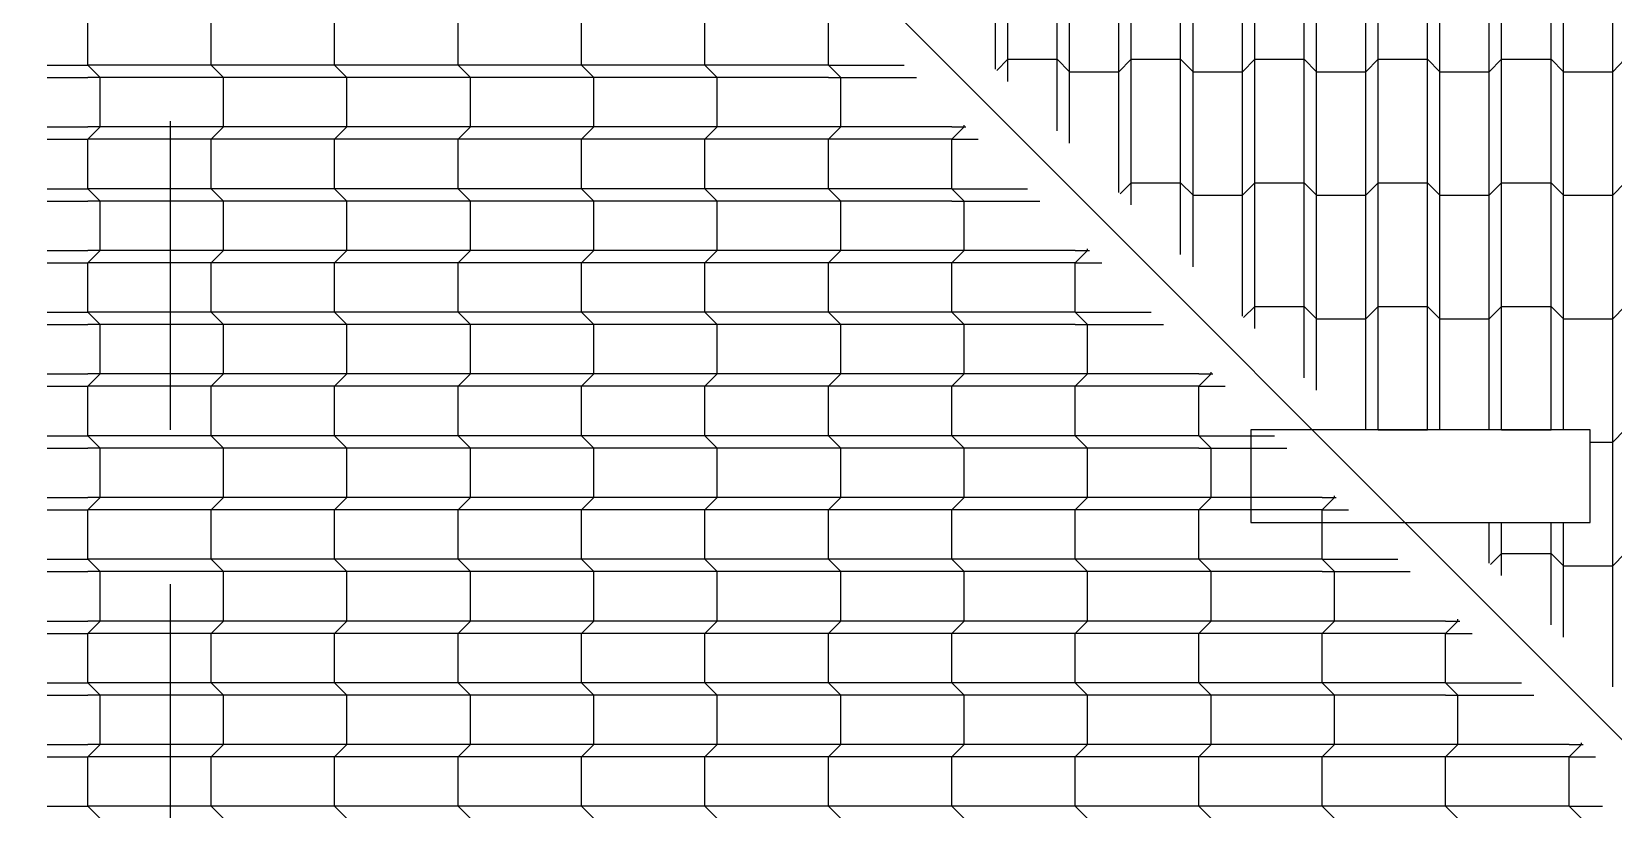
# Model space of a CAD drawing. Header units: metres. Extents: x -220 to 294, y -29 to 18.
# Drawn here: x -183.994 to -182.712, y 8.442 to 9.071 of the extents above; entities that cross this region are included whole.
import ezdxf

# ---------------------------------------------------------------- set-up
doc = ezdxf.new("R2010")
doc.units = ezdxf.units.M
doc.header["$MEASUREMENT"] = 0
doc.linetypes.add('DASHED2', pattern=[0.375, 0.25, -0.125])
for name, color, linetype in [('Rota', 7, 'Continuous'), ('Tarama', 7, 'Continuous'), ('Tarama_Boslugu', 7, 'Continuous')]:
    doc.layers.add(name, color=color, linetype=linetype)

msp = doc.modelspace()

# ---------------------------------------------------------------- linework, layer by layer
at = {"layer": 'Rota', "color": 166, "linetype": 'Continuous', "lineweight": -3}
for points in [[(-184.0061, 9.7987), (-182.6686, 8.4612)], [(-183.0061, 8.7487), (-183.0061, 8.6737)], [(-182.7311, 8.7487), (-183.0061, 8.7487)], [(-182.7311, 8.6737), (-182.7311, 8.7487)], [(-183.0061, 8.6737), (-182.7311, 8.6737)]]:
    msp.add_lwpolyline(points, dxfattribs=at)
at = {"layer": 'Rota', "color": 198, "linetype": 'DASHED2', "lineweight": -3}
msp.add_lwpolyline([(-183.8811, 7.2487), (-183.8811, 9.6737)], dxfattribs=at)
at = {"layer": 'Tarama', "color": 13, "linetype": 'Continuous', "lineweight": -3}
for points in [[(-183.2128, 9.0487), (-183.2128, 9.1487)], [(-183.2029, 9.0487), (-183.2029, 9.1487)], [(-183.1628, 9.0487), (-183.1628, 9.1487)], [(-183.1528, 9.0487), (-183.1528, 9.1487)], [(-183.1128, 9.0487), (-183.1128, 9.1487)], [(-183.1028, 9.0487), (-183.1028, 9.1487)], [(-183.0629, 9.0487), (-183.0629, 9.1487)], [(-183.0528, 9.0487), (-183.0528, 9.1487)], [(-183.0128, 9.0487), (-183.0128, 9.1487)], [(-183.0028, 9.0487), (-183.0028, 9.1487)], [(-182.9628, 9.0487), (-182.9628, 9.1487)], [(-182.9529, 9.0487), (-182.9529, 9.1487)], [(-182.9128, 9.0487), (-182.9128, 9.1487)], [(-182.9028, 9.0487), (-182.9028, 9.1487)], [(-182.8628, 9.0487), (-182.8628, 9.1487)], [(-182.8528, 9.0487), (-182.8528, 9.1487)], [(-182.8129, 9.0487), (-182.8129, 9.1487)], [(-182.8028, 9.0487), (-182.8028, 9.1487)], [(-182.7628, 9.0487), (-182.7628, 9.1487)], [(-182.7528, 9.0487), (-182.7528, 9.1487)], [(-182.7128, 9.0487), (-182.7128, 9.1487)], [(-183.9482, 9.044), (-183.9482, 9.084)], [(-183.8482, 9.044), (-183.8482, 9.084)], [(-183.7482, 9.044), (-183.7482, 9.084)], [(-183.6482, 9.044), (-183.6482, 9.084)], [(-183.5482, 9.044), (-183.5482, 9.084)], [(-183.4482, 9.044), (-183.4482, 9.084)], [(-183.3482, 9.044), (-183.3482, 9.084)], [(-183.2128, 9.0408), (-183.2128, 9.0487)], [(-183.2118, 9.0397), (-183.2029, 9.0487)], [(-183.2029, 9.0308), (-183.2029, 9.0487)], [(-183.2029, 9.0487), (-183.1628, 9.0487)], [(-183.1628, 8.9908), (-183.1628, 9.0487)], [(-183.1628, 9.0487), (-183.1528, 9.0387)], [(-183.1528, 8.9808), (-183.1528, 9.0487)], [(-183.1128, 8.9487), (-183.1128, 9.0487)], [(-183.1128, 9.0387), (-183.1028, 9.0487)], [(-183.1028, 8.9487), (-183.1028, 9.0487)], [(-183.1028, 9.0487), (-183.0629, 9.0487)], [(-183.0629, 8.9487), (-183.0629, 9.0487)], [(-183.0629, 9.0487), (-183.0528, 9.0387)], [(-183.0528, 8.9487), (-183.0528, 9.0487)], [(-183.0128, 8.9487), (-183.0128, 9.0487)], [(-183.0128, 9.0387), (-183.0028, 9.0487)], [(-183.0028, 8.9487), (-183.0028, 9.0487)], [(-183.0028, 9.0487), (-182.9628, 9.0487)], [(-182.9628, 8.9487), (-182.9628, 9.0487)], [(-182.9628, 9.0487), (-182.9529, 9.0387)], [(-182.9529, 8.9487), (-182.9529, 9.0487)], [(-182.9128, 8.9487), (-182.9128, 9.0487)], [(-182.9128, 9.0387), (-182.9028, 9.0487)], [(-182.9028, 8.9487), (-182.9028, 9.0487)], [(-182.9028, 9.0487), (-182.8628, 9.0487)], [(-182.8628, 8.9487), (-182.8628, 9.0487)], [(-182.8628, 9.0487), (-182.8528, 9.0387)], [(-182.8528, 8.9487), (-182.8528, 9.0487)], [(-182.8129, 8.9487), (-182.8129, 9.0487)], [(-182.8129, 9.0387), (-182.8028, 9.0487)], [(-182.8028, 8.9487), (-182.8028, 9.0487)], [(-182.8028, 9.0487), (-182.7628, 9.0487)], [(-182.7628, 8.9487), (-182.7628, 9.0487)], [(-182.7628, 9.0487), (-182.7528, 9.0387)], [(-182.7528, 8.9487), (-182.7528, 9.0487)], [(-182.7128, 8.9487), (-182.7128, 9.0487)], [(-182.7128, 9.0387), (-182.7029, 9.0487)], [(-183.9811, 9.044), (-183.9482, 9.044)], [(-183.9811, 9.034), (-183.9482, 9.034)], [(-183.8482, 9.044), (-183.9482, 9.044)], [(-183.9382, 9.034), (-183.9482, 9.044)], [(-183.8482, 9.034), (-183.9482, 9.034)], [(-183.9382, 8.994), (-183.9382, 9.034)], [(-183.7482, 9.044), (-183.8482, 9.044)], [(-183.8382, 9.034), (-183.8482, 9.044)], [(-183.7482, 9.034), (-183.8482, 9.034)], [(-183.8382, 8.994), (-183.8382, 9.034)], [(-183.6482, 9.044), (-183.7482, 9.044)], [(-183.7382, 9.034), (-183.7482, 9.044)], [(-183.6482, 9.034), (-183.7482, 9.034)], [(-183.7382, 8.994), (-183.7382, 9.034)], [(-183.5482, 9.044), (-183.6482, 9.044)], [(-183.6382, 9.034), (-183.6482, 9.044)], [(-183.5482, 9.034), (-183.6482, 9.034)], [(-183.6382, 8.994), (-183.6382, 9.034)], [(-183.4482, 9.044), (-183.5482, 9.044)], [(-183.5382, 9.034), (-183.5482, 9.044)], [(-183.4482, 9.034), (-183.5482, 9.034)], [(-183.5382, 8.994), (-183.5382, 9.034)], [(-183.3482, 9.044), (-183.4482, 9.044)], [(-183.4382, 9.034), (-183.4482, 9.044)], [(-183.3482, 9.034), (-183.4482, 9.034)], [(-183.4382, 8.994), (-183.4382, 9.034)], [(-183.3482, 9.044), (-183.2868, 9.044)], [(-183.3382, 9.034), (-183.3482, 9.044)], [(-183.3482, 9.034), (-183.2768, 9.034)], [(-183.3382, 8.994), (-183.3382, 9.034)], [(-183.1528, 9.0387), (-183.1128, 9.0387)], [(-183.0528, 9.0387), (-183.0128, 9.0387)], [(-182.9529, 9.0387), (-182.9128, 9.0387)], [(-182.8528, 9.0387), (-182.8129, 9.0387)], [(-182.7528, 9.0387), (-182.7128, 9.0387)], [(-183.2382, 8.994), (-183.2382, 8.9954)], [(-183.9811, 8.994), (-183.9482, 8.994)], [(-183.9811, 8.984), (-183.9482, 8.984)], [(-183.8482, 8.994), (-183.9482, 8.994)], [(-183.9482, 8.984), (-183.9382, 8.994)], [(-183.8482, 8.984), (-183.9482, 8.984)], [(-183.9482, 8.944), (-183.9482, 8.984)], [(-183.7482, 8.994), (-183.8482, 8.994)], [(-183.8482, 8.984), (-183.8382, 8.994)], [(-183.7482, 8.984), (-183.8482, 8.984)], [(-183.8482, 8.944), (-183.8482, 8.984)], [(-183.6482, 8.994), (-183.7482, 8.994)], [(-183.7482, 8.984), (-183.7382, 8.994)], [(-183.6482, 8.984), (-183.7482, 8.984)], [(-183.7482, 8.944), (-183.7482, 8.984)], [(-183.5482, 8.994), (-183.6482, 8.994)], [(-183.6482, 8.984), (-183.6382, 8.994)], [(-183.5482, 8.984), (-183.6482, 8.984)], [(-183.6482, 8.944), (-183.6482, 8.984)], [(-183.4482, 8.994), (-183.5482, 8.994)], [(-183.5482, 8.984), (-183.5382, 8.994)], [(-183.4482, 8.984), (-183.5482, 8.984)], [(-183.5482, 8.944), (-183.5482, 8.984)], [(-183.3482, 8.994), (-183.4482, 8.994)], [(-183.4482, 8.984), (-183.4382, 8.994)], [(-183.3482, 8.984), (-183.4482, 8.984)], [(-183.4482, 8.944), (-183.4482, 8.984)], [(-183.2482, 8.994), (-183.3482, 8.994)], [(-183.3482, 8.984), (-183.3382, 8.994)], [(-183.2482, 8.984), (-183.3482, 8.984)], [(-183.3482, 8.944), (-183.3482, 8.984)], [(-183.2482, 8.994), (-183.2368, 8.994)], [(-183.2482, 8.984), (-183.2382, 8.994)], [(-183.2482, 8.984), (-183.2268, 8.984)], [(-183.2482, 8.944), (-183.2482, 8.984)], [(-183.9811, 8.944), (-183.9482, 8.944)], [(-183.8482, 8.944), (-183.9482, 8.944)], [(-183.9382, 8.934), (-183.9482, 8.944)], [(-183.7482, 8.944), (-183.8482, 8.944)], [(-183.8382, 8.934), (-183.8482, 8.944)], [(-183.6482, 8.944), (-183.7482, 8.944)], [(-183.7382, 8.934), (-183.7482, 8.944)], [(-183.5482, 8.944), (-183.6482, 8.944)], [(-183.6382, 8.934), (-183.6482, 8.944)], [(-183.4482, 8.944), (-183.5482, 8.944)], [(-183.5382, 8.934), (-183.5482, 8.944)], [(-183.3482, 8.944), (-183.4482, 8.944)], [(-183.4382, 8.934), (-183.4482, 8.944)], [(-183.2482, 8.944), (-183.3482, 8.944)], [(-183.3382, 8.934), (-183.3482, 8.944)], [(-183.2482, 8.944), (-183.1868, 8.944)], [(-183.2382, 8.934), (-183.2482, 8.944)], [(-183.1128, 8.9408), (-183.1128, 8.9487)], [(-183.1118, 8.9397), (-183.1028, 8.9487)], [(-183.1028, 8.9308), (-183.1028, 8.9487)], [(-183.1028, 8.9487), (-183.0629, 8.9487)], [(-183.0629, 8.8908), (-183.0629, 8.9487)], [(-183.0629, 8.9487), (-183.0528, 8.9387)], [(-183.0528, 8.8808), (-183.0528, 8.9487)], [(-183.0128, 8.8487), (-183.0128, 8.9487)], [(-183.0128, 8.9387), (-183.0028, 8.9487)], [(-183.0028, 8.8487), (-183.0028, 8.9487)], [(-183.0028, 8.9487), (-182.9628, 8.9487)], [(-182.9628, 8.8487), (-182.9628, 8.9487)], [(-182.9628, 8.9487), (-182.9529, 8.9387)], [(-182.9529, 8.8487), (-182.9529, 8.9487)], [(-182.9128, 8.8487), (-182.9128, 8.9487)], [(-182.9128, 8.9387), (-182.9028, 8.9487)], [(-182.9028, 8.8487), (-182.9028, 8.9487)], [(-182.9028, 8.9487), (-182.8628, 8.9487)], [(-182.8628, 8.8487), (-182.8628, 8.9487)], [(-182.8628, 8.9487), (-182.8528, 8.9387)], [(-182.8528, 8.8487), (-182.8528, 8.9487)], [(-182.8129, 8.8487), (-182.8129, 8.9487)], [(-182.8129, 8.9387), (-182.8028, 8.9487)], [(-182.8028, 8.8487), (-182.8028, 8.9487)], [(-182.8028, 8.9487), (-182.7628, 8.9487)], [(-182.7628, 8.8487), (-182.7628, 8.9487)], [(-182.7628, 8.9487), (-182.7528, 8.9387)], [(-182.7528, 8.8487), (-182.7528, 8.9487)], [(-182.7128, 8.8487), (-182.7128, 8.9487)], [(-182.7128, 8.9387), (-182.7029, 8.9487)], [(-183.9811, 8.934), (-183.9482, 8.934)], [(-183.8482, 8.934), (-183.9482, 8.934)], [(-183.9382, 8.894), (-183.9382, 8.934)], [(-183.7482, 8.934), (-183.8482, 8.934)], [(-183.8382, 8.894), (-183.8382, 8.934)], [(-183.6482, 8.934), (-183.7482, 8.934)], [(-183.7382, 8.894), (-183.7382, 8.934)], [(-183.5482, 8.934), (-183.6482, 8.934)], [(-183.6382, 8.894), (-183.6382, 8.934)], [(-183.4482, 8.934), (-183.5482, 8.934)], [(-183.5382, 8.894), (-183.5382, 8.934)], [(-183.3482, 8.934), (-183.4482, 8.934)], [(-183.4382, 8.894), (-183.4382, 8.934)], [(-183.2482, 8.934), (-183.3482, 8.934)], [(-183.3382, 8.894), (-183.3382, 8.934)], [(-183.2482, 8.934), (-183.1768, 8.934)], [(-183.2382, 8.894), (-183.2382, 8.934)], [(-183.0528, 8.9387), (-183.0128, 8.9387)], [(-182.9529, 8.9387), (-182.9128, 8.9387)], [(-182.8528, 8.9387), (-182.8129, 8.9387)], [(-182.7528, 8.9387), (-182.7128, 8.9387)], [(-183.9811, 8.894), (-183.9482, 8.894)], [(-183.8482, 8.894), (-183.9482, 8.894)], [(-183.9482, 8.884), (-183.9382, 8.894)], [(-183.7482, 8.894), (-183.8482, 8.894)], [(-183.8482, 8.884), (-183.8382, 8.894)], [(-183.6482, 8.894), (-183.7482, 8.894)], [(-183.7482, 8.884), (-183.7382, 8.894)], [(-183.5482, 8.894), (-183.6482, 8.894)], [(-183.6482, 8.884), (-183.6382, 8.894)], [(-183.4482, 8.894), (-183.5482, 8.894)], [(-183.5482, 8.884), (-183.5382, 8.894)], [(-183.3482, 8.894), (-183.4482, 8.894)], [(-183.4482, 8.884), (-183.4382, 8.894)], [(-183.2482, 8.894), (-183.3482, 8.894)], [(-183.3482, 8.884), (-183.3382, 8.894)], [(-183.1482, 8.894), (-183.2482, 8.894)], [(-183.2482, 8.884), (-183.2382, 8.894)], [(-183.1482, 8.894), (-183.1368, 8.894)], [(-183.1482, 8.884), (-183.1382, 8.894)], [(-183.1382, 8.894), (-183.1382, 8.8954)], [(-183.9811, 8.884), (-183.9482, 8.884)], [(-183.8482, 8.884), (-183.9482, 8.884)], [(-183.9482, 8.844), (-183.9482, 8.884)], [(-183.7482, 8.884), (-183.8482, 8.884)], [(-183.8482, 8.844), (-183.8482, 8.884)], [(-183.6482, 8.884), (-183.7482, 8.884)], [(-183.7482, 8.844), (-183.7482, 8.884)], [(-183.5482, 8.884), (-183.6482, 8.884)], [(-183.6482, 8.844), (-183.6482, 8.884)], [(-183.4482, 8.884), (-183.5482, 8.884)], [(-183.5482, 8.844), (-183.5482, 8.884)], [(-183.3482, 8.884), (-183.4482, 8.884)], [(-183.4482, 8.844), (-183.4482, 8.884)], [(-183.2482, 8.884), (-183.3482, 8.884)], [(-183.3482, 8.844), (-183.3482, 8.884)], [(-183.1482, 8.884), (-183.2482, 8.884)], [(-183.2482, 8.844), (-183.2482, 8.884)], [(-183.1482, 8.884), (-183.1268, 8.884)], [(-183.1482, 8.844), (-183.1482, 8.884)], [(-183.9811, 8.844), (-183.9482, 8.844)], [(-183.8482, 8.844), (-183.9482, 8.844)], [(-183.9382, 8.834), (-183.9482, 8.844)], [(-183.7482, 8.844), (-183.8482, 8.844)], [(-183.8382, 8.834), (-183.8482, 8.844)], [(-183.6482, 8.844), (-183.7482, 8.844)], [(-183.7382, 8.834), (-183.7482, 8.844)], [(-183.5482, 8.844), (-183.6482, 8.844)], [(-183.6382, 8.834), (-183.6482, 8.844)], [(-183.4482, 8.844), (-183.5482, 8.844)], [(-183.5382, 8.834), (-183.5482, 8.844)], [(-183.3482, 8.844), (-183.4482, 8.844)], [(-183.4382, 8.834), (-183.4482, 8.844)], [(-183.2482, 8.844), (-183.3482, 8.844)], [(-183.3382, 8.834), (-183.3482, 8.844)], [(-183.1482, 8.844), (-183.2482, 8.844)], [(-183.2382, 8.834), (-183.2482, 8.844)], [(-183.1482, 8.844), (-183.0868, 8.844)], [(-183.1382, 8.834), (-183.1482, 8.844)], [(-183.0128, 8.8408), (-183.0128, 8.8487)], [(-183.0118, 8.8397), (-183.0028, 8.8487)], [(-183.0028, 8.8308), (-183.0028, 8.8487)], [(-183.0028, 8.8487), (-182.9628, 8.8487)], [(-182.9628, 8.7908), (-182.9628, 8.8487)], [(-182.9628, 8.8487), (-182.9529, 8.8387)], [(-182.9529, 8.7808), (-182.9529, 8.8487)], [(-182.9128, 8.7487), (-182.9128, 8.8487)], [(-182.9128, 8.8387), (-182.9028, 8.8487)], [(-182.9028, 8.7487), (-182.9028, 8.8487)], [(-182.9028, 8.8487), (-182.8628, 8.8487)], [(-182.8628, 8.7487), (-182.8628, 8.8487)], [(-182.8628, 8.8487), (-182.8528, 8.8387)], [(-182.8528, 8.7487), (-182.8528, 8.8487)], [(-182.8129, 8.7487), (-182.8129, 8.8487)], [(-182.8129, 8.8387), (-182.8028, 8.8487)], [(-182.8028, 8.7487), (-182.8028, 8.8487)], [(-182.8028, 8.8487), (-182.7628, 8.8487)], [(-182.7628, 8.7487), (-182.7628, 8.8487)], [(-182.7628, 8.8487), (-182.7528, 8.8387)], [(-182.7528, 8.7487), (-182.7528, 8.8487)], [(-182.7128, 8.7487), (-182.7128, 8.8487)], [(-182.7128, 8.8387), (-182.7029, 8.8487)], [(-183.9811, 8.834), (-183.9482, 8.834)], [(-183.8482, 8.834), (-183.9482, 8.834)], [(-183.9382, 8.794), (-183.9382, 8.834)], [(-183.7482, 8.834), (-183.8482, 8.834)], [(-183.8382, 8.794), (-183.8382, 8.834)], [(-183.6482, 8.834), (-183.7482, 8.834)], [(-183.7382, 8.794), (-183.7382, 8.834)], [(-183.5482, 8.834), (-183.6482, 8.834)], [(-183.6382, 8.794), (-183.6382, 8.834)], [(-183.4482, 8.834), (-183.5482, 8.834)], [(-183.5382, 8.794), (-183.5382, 8.834)], [(-183.3482, 8.834), (-183.4482, 8.834)], [(-183.4382, 8.794), (-183.4382, 8.834)], [(-183.2482, 8.834), (-183.3482, 8.834)], [(-183.3382, 8.794), (-183.3382, 8.834)], [(-183.1482, 8.834), (-183.2482, 8.834)], [(-183.2382, 8.794), (-183.2382, 8.834)], [(-183.1482, 8.834), (-183.0768, 8.834)], [(-183.1382, 8.794), (-183.1382, 8.834)], [(-182.9529, 8.8387), (-182.9128, 8.8387)], [(-182.8528, 8.8387), (-182.8129, 8.8387)], [(-182.7528, 8.8387), (-182.7128, 8.8387)], [(-183.9811, 8.794), (-183.9482, 8.794)], [(-183.8482, 8.794), (-183.9482, 8.794)], [(-183.9482, 8.784), (-183.9382, 8.794)], [(-183.7482, 8.794), (-183.8482, 8.794)], [(-183.8482, 8.784), (-183.8382, 8.794)], [(-183.6482, 8.794), (-183.7482, 8.794)], [(-183.7482, 8.784), (-183.7382, 8.794)], [(-183.5482, 8.794), (-183.6482, 8.794)], [(-183.6482, 8.784), (-183.6382, 8.794)], [(-183.4482, 8.794), (-183.5482, 8.794)], [(-183.5482, 8.784), (-183.5382, 8.794)], [(-183.3482, 8.794), (-183.4482, 8.794)], [(-183.4482, 8.784), (-183.4382, 8.794)], [(-183.2482, 8.794), (-183.3482, 8.794)], [(-183.3482, 8.784), (-183.3382, 8.794)], [(-183.1482, 8.794), (-183.2482, 8.794)], [(-183.2482, 8.784), (-183.2382, 8.794)], [(-183.0482, 8.794), (-183.1482, 8.794)], [(-183.1482, 8.784), (-183.1382, 8.794)], [(-183.0482, 8.794), (-183.0368, 8.794)], [(-183.0482, 8.784), (-183.0382, 8.794)], [(-183.0382, 8.794), (-183.0382, 8.7954)], [(-183.9811, 8.784), (-183.9482, 8.784)], [(-183.8482, 8.784), (-183.9482, 8.784)], [(-183.9482, 8.744), (-183.9482, 8.784)], [(-183.7482, 8.784), (-183.8482, 8.784)], [(-183.8482, 8.744), (-183.8482, 8.784)], [(-183.6482, 8.784), (-183.7482, 8.784)], [(-183.7482, 8.744), (-183.7482, 8.784)], [(-183.5482, 8.784), (-183.6482, 8.784)], [(-183.6482, 8.744), (-183.6482, 8.784)], [(-183.4482, 8.784), (-183.5482, 8.784)], [(-183.5482, 8.744), (-183.5482, 8.784)], [(-183.3482, 8.784), (-183.4482, 8.784)], [(-183.4482, 8.744), (-183.4482, 8.784)], [(-183.2482, 8.784), (-183.3482, 8.784)], [(-183.3482, 8.744), (-183.3482, 8.784)], [(-183.1482, 8.784), (-183.2482, 8.784)], [(-183.2482, 8.744), (-183.2482, 8.784)], [(-183.0482, 8.784), (-183.1482, 8.784)], [(-183.1482, 8.744), (-183.1482, 8.784)], [(-183.0482, 8.784), (-183.0268, 8.784)], [(-183.0482, 8.744), (-183.0482, 8.784)], [(-183.9811, 8.744), (-183.9482, 8.744)], [(-183.8482, 8.744), (-183.9482, 8.744)], [(-183.9382, 8.734), (-183.9482, 8.744)], [(-183.7482, 8.744), (-183.8482, 8.744)], [(-183.8382, 8.734), (-183.8482, 8.744)], [(-183.6482, 8.744), (-183.7482, 8.744)], [(-183.7382, 8.734), (-183.7482, 8.744)], [(-183.5482, 8.744), (-183.6482, 8.744)], [(-183.6382, 8.734), (-183.6482, 8.744)], [(-183.4482, 8.744), (-183.5482, 8.744)], [(-183.5382, 8.734), (-183.5482, 8.744)], [(-183.3482, 8.744), (-183.4482, 8.744)], [(-183.4382, 8.734), (-183.4482, 8.744)], [(-183.2482, 8.744), (-183.3482, 8.744)], [(-183.3382, 8.734), (-183.3482, 8.744)], [(-183.1482, 8.744), (-183.2482, 8.744)], [(-183.2382, 8.734), (-183.2482, 8.744)], [(-183.0482, 8.744), (-183.1482, 8.744)], [(-183.1382, 8.734), (-183.1482, 8.744)], [(-183.0482, 8.744), (-182.9868, 8.744)], [(-183.0382, 8.734), (-183.0482, 8.744)], [(-182.9028, 8.7487), (-182.8628, 8.7487)], [(-182.8028, 8.7487), (-182.7628, 8.7487)], [(-182.7311, 8.7387), (-182.7128, 8.7387)], [(-182.7128, 8.6487), (-182.7128, 8.7487)], [(-182.7128, 8.7387), (-182.7029, 8.7487)], [(-183.9811, 8.734), (-183.9482, 8.734)], [(-183.8482, 8.734), (-183.9482, 8.734)], [(-183.9382, 8.694), (-183.9382, 8.734)], [(-183.7482, 8.734), (-183.8482, 8.734)], [(-183.8382, 8.694), (-183.8382, 8.734)], [(-183.6482, 8.734), (-183.7482, 8.734)], [(-183.7382, 8.694), (-183.7382, 8.734)], [(-183.5482, 8.734), (-183.6482, 8.734)], [(-183.6382, 8.694), (-183.6382, 8.734)], [(-183.4482, 8.734), (-183.5482, 8.734)], [(-183.5382, 8.694), (-183.5382, 8.734)], [(-183.3482, 8.734), (-183.4482, 8.734)], [(-183.4382, 8.694), (-183.4382, 8.734)], [(-183.2482, 8.734), (-183.3482, 8.734)], [(-183.3382, 8.694), (-183.3382, 8.734)], [(-183.1482, 8.734), (-183.2482, 8.734)], [(-183.2382, 8.694), (-183.2382, 8.734)], [(-183.0482, 8.734), (-183.1482, 8.734)], [(-183.1382, 8.694), (-183.1382, 8.734)], [(-183.0482, 8.734), (-182.9768, 8.734)], [(-183.0382, 8.694), (-183.0382, 8.734)], [(-183.9811, 8.694), (-183.9482, 8.694)], [(-183.8482, 8.694), (-183.9482, 8.694)], [(-183.9482, 8.684), (-183.9382, 8.694)], [(-183.7482, 8.694), (-183.8482, 8.694)], [(-183.8482, 8.684), (-183.8382, 8.694)], [(-183.6482, 8.694), (-183.7482, 8.694)], [(-183.7482, 8.684), (-183.7382, 8.694)], [(-183.5482, 8.694), (-183.6482, 8.694)], [(-183.6482, 8.684), (-183.6382, 8.694)], [(-183.4482, 8.694), (-183.5482, 8.694)], [(-183.5482, 8.684), (-183.5382, 8.694)], [(-183.3482, 8.694), (-183.4482, 8.694)], [(-183.4482, 8.684), (-183.4382, 8.694)], [(-183.2482, 8.694), (-183.3482, 8.694)], [(-183.3482, 8.684), (-183.3382, 8.694)], [(-183.1482, 8.694), (-183.2482, 8.694)], [(-183.2482, 8.684), (-183.2382, 8.694)], [(-183.0482, 8.694), (-183.1482, 8.694)], [(-183.1482, 8.684), (-183.1382, 8.694)], [(-182.9482, 8.694), (-183.0482, 8.694)], [(-183.0482, 8.684), (-183.0382, 8.694)], [(-182.9482, 8.694), (-182.9368, 8.694)], [(-182.9482, 8.684), (-182.9382, 8.694)], [(-182.9382, 8.694), (-182.9382, 8.6954)], [(-183.9811, 8.684), (-183.9482, 8.684)], [(-183.8482, 8.684), (-183.9482, 8.684)], [(-183.9482, 8.644), (-183.9482, 8.684)], [(-183.7482, 8.684), (-183.8482, 8.684)], [(-183.8482, 8.644), (-183.8482, 8.684)], [(-183.6482, 8.684), (-183.7482, 8.684)], [(-183.7482, 8.644), (-183.7482, 8.684)], [(-183.5482, 8.684), (-183.6482, 8.684)], [(-183.6482, 8.644), (-183.6482, 8.684)], [(-183.4482, 8.684), (-183.5482, 8.684)], [(-183.5482, 8.644), (-183.5482, 8.684)], [(-183.3482, 8.684), (-183.4482, 8.684)], [(-183.4482, 8.644), (-183.4482, 8.684)], [(-183.2482, 8.684), (-183.3482, 8.684)], [(-183.3482, 8.644), (-183.3482, 8.684)], [(-183.1482, 8.684), (-183.2482, 8.684)], [(-183.2482, 8.644), (-183.2482, 8.684)], [(-183.0482, 8.684), (-183.1482, 8.684)], [(-183.1482, 8.644), (-183.1482, 8.684)], [(-182.9482, 8.684), (-183.0482, 8.684)], [(-183.0482, 8.644), (-183.0482, 8.684)], [(-182.9482, 8.684), (-182.9268, 8.684)], [(-182.9482, 8.644), (-182.9482, 8.684)], [(-182.8129, 8.6487), (-182.8129, 8.6737)], [(-182.8028, 8.6487), (-182.8028, 8.6737)], [(-182.7628, 8.6487), (-182.7628, 8.6737)], [(-182.7528, 8.6487), (-182.7528, 8.6737)], [(-182.8129, 8.6408), (-182.8129, 8.6487)], [(-182.8118, 8.6397), (-182.8028, 8.6487)], [(-182.8028, 8.6308), (-182.8028, 8.6487)], [(-182.8028, 8.6487), (-182.7628, 8.6487)], [(-182.7628, 8.5908), (-182.7628, 8.6487)], [(-182.7628, 8.6487), (-182.7528, 8.6387)], [(-182.7528, 8.5808), (-182.7528, 8.6487)], [(-182.7128, 8.5487), (-182.7128, 8.6487)], [(-182.7128, 8.6387), (-182.7029, 8.6487)], [(-183.9811, 8.644), (-183.9482, 8.644)], [(-183.8482, 8.644), (-183.9482, 8.644)], [(-183.9382, 8.634), (-183.9482, 8.644)], [(-183.7482, 8.644), (-183.8482, 8.644)], [(-183.8382, 8.634), (-183.8482, 8.644)], [(-183.6482, 8.644), (-183.7482, 8.644)], [(-183.7382, 8.634), (-183.7482, 8.644)], [(-183.5482, 8.644), (-183.6482, 8.644)], [(-183.6382, 8.634), (-183.6482, 8.644)], [(-183.4482, 8.644), (-183.5482, 8.644)], [(-183.5382, 8.634), (-183.5482, 8.644)], [(-183.3482, 8.644), (-183.4482, 8.644)], [(-183.4382, 8.634), (-183.4482, 8.644)], [(-183.2482, 8.644), (-183.3482, 8.644)], [(-183.3382, 8.634), (-183.3482, 8.644)], [(-183.1482, 8.644), (-183.2482, 8.644)], [(-183.2382, 8.634), (-183.2482, 8.644)], [(-183.0482, 8.644), (-183.1482, 8.644)], [(-183.1382, 8.634), (-183.1482, 8.644)], [(-182.9482, 8.644), (-183.0482, 8.644)], [(-183.0382, 8.634), (-183.0482, 8.644)], [(-182.9482, 8.644), (-182.8868, 8.644)], [(-182.9382, 8.634), (-182.9482, 8.644)], [(-182.7528, 8.6387), (-182.7128, 8.6387)], [(-183.9811, 8.634), (-183.9482, 8.634)], [(-183.8482, 8.634), (-183.9482, 8.634)], [(-183.9382, 8.594), (-183.9382, 8.634)], [(-183.7482, 8.634), (-183.8482, 8.634)], [(-183.8382, 8.594), (-183.8382, 8.634)], [(-183.6482, 8.634), (-183.7482, 8.634)], [(-183.7382, 8.594), (-183.7382, 8.634)], [(-183.5482, 8.634), (-183.6482, 8.634)], [(-183.6382, 8.594), (-183.6382, 8.634)], [(-183.4482, 8.634), (-183.5482, 8.634)], [(-183.5382, 8.594), (-183.5382, 8.634)], [(-183.3482, 8.634), (-183.4482, 8.634)], [(-183.4382, 8.594), (-183.4382, 8.634)], [(-183.2482, 8.634), (-183.3482, 8.634)], [(-183.3382, 8.594), (-183.3382, 8.634)], [(-183.1482, 8.634), (-183.2482, 8.634)], [(-183.2382, 8.594), (-183.2382, 8.634)], [(-183.0482, 8.634), (-183.1482, 8.634)], [(-183.1382, 8.594), (-183.1382, 8.634)], [(-182.9482, 8.634), (-183.0482, 8.634)], [(-183.0382, 8.594), (-183.0382, 8.634)], [(-182.9482, 8.634), (-182.8768, 8.634)], [(-182.9382, 8.594), (-182.9382, 8.634)], [(-183.9811, 8.594), (-183.9482, 8.594)], [(-183.8482, 8.594), (-183.9482, 8.594)], [(-183.9482, 8.584), (-183.9382, 8.594)], [(-183.7482, 8.594), (-183.8482, 8.594)], [(-183.8482, 8.584), (-183.8382, 8.594)], [(-183.6482, 8.594), (-183.7482, 8.594)], [(-183.7482, 8.584), (-183.7382, 8.594)], [(-183.5482, 8.594), (-183.6482, 8.594)], [(-183.6482, 8.584), (-183.6382, 8.594)], [(-183.4482, 8.594), (-183.5482, 8.594)], [(-183.5482, 8.584), (-183.5382, 8.594)], [(-183.3482, 8.594), (-183.4482, 8.594)], [(-183.4482, 8.584), (-183.4382, 8.594)], [(-183.2482, 8.594), (-183.3482, 8.594)], [(-183.3482, 8.584), (-183.3382, 8.594)], [(-183.1482, 8.594), (-183.2482, 8.594)], [(-183.2482, 8.584), (-183.2382, 8.594)], [(-183.0482, 8.594), (-183.1482, 8.594)], [(-183.1482, 8.584), (-183.1382, 8.594)], [(-182.9482, 8.594), (-183.0482, 8.594)], [(-183.0482, 8.584), (-183.0382, 8.594)], [(-182.8482, 8.594), (-182.9482, 8.594)], [(-182.9482, 8.584), (-182.9382, 8.594)], [(-182.8482, 8.594), (-182.8368, 8.594)], [(-182.8482, 8.584), (-182.8382, 8.594)], [(-182.8382, 8.594), (-182.8382, 8.5954)], [(-183.9811, 8.584), (-183.9482, 8.584)], [(-183.8482, 8.584), (-183.9482, 8.584)], [(-183.9482, 8.544), (-183.9482, 8.584)], [(-183.7482, 8.584), (-183.8482, 8.584)], [(-183.8482, 8.544), (-183.8482, 8.584)], [(-183.6482, 8.584), (-183.7482, 8.584)], [(-183.7482, 8.544), (-183.7482, 8.584)], [(-183.5482, 8.584), (-183.6482, 8.584)], [(-183.6482, 8.544), (-183.6482, 8.584)], [(-183.4482, 8.584), (-183.5482, 8.584)], [(-183.5482, 8.544), (-183.5482, 8.584)], [(-183.3482, 8.584), (-183.4482, 8.584)], [(-183.4482, 8.544), (-183.4482, 8.584)], [(-183.2482, 8.584), (-183.3482, 8.584)], [(-183.3482, 8.544), (-183.3482, 8.584)], [(-183.1482, 8.584), (-183.2482, 8.584)], [(-183.2482, 8.544), (-183.2482, 8.584)], [(-183.0482, 8.584), (-183.1482, 8.584)], [(-183.1482, 8.544), (-183.1482, 8.584)], [(-182.9482, 8.584), (-183.0482, 8.584)], [(-183.0482, 8.544), (-183.0482, 8.584)], [(-182.8482, 8.584), (-182.9482, 8.584)], [(-182.9482, 8.544), (-182.9482, 8.584)], [(-182.8482, 8.584), (-182.8268, 8.584)], [(-182.8482, 8.544), (-182.8482, 8.584)], [(-182.7128, 8.5408), (-182.7128, 8.5487)], [(-183.9811, 8.544), (-183.9482, 8.544)], [(-183.9811, 8.534), (-183.9482, 8.534)], [(-183.8482, 8.544), (-183.9482, 8.544)], [(-183.9382, 8.534), (-183.9482, 8.544)], [(-183.8482, 8.534), (-183.9482, 8.534)], [(-183.9382, 8.494), (-183.9382, 8.534)], [(-183.7482, 8.544), (-183.8482, 8.544)], [(-183.8382, 8.534), (-183.8482, 8.544)], [(-183.7482, 8.534), (-183.8482, 8.534)], [(-183.8382, 8.494), (-183.8382, 8.534)], [(-183.6482, 8.544), (-183.7482, 8.544)], [(-183.7382, 8.534), (-183.7482, 8.544)], [(-183.6482, 8.534), (-183.7482, 8.534)], [(-183.7382, 8.494), (-183.7382, 8.534)], [(-183.5482, 8.544), (-183.6482, 8.544)], [(-183.6382, 8.534), (-183.6482, 8.544)], [(-183.5482, 8.534), (-183.6482, 8.534)], [(-183.6382, 8.494), (-183.6382, 8.534)], [(-183.4482, 8.544), (-183.5482, 8.544)], [(-183.5382, 8.534), (-183.5482, 8.544)], [(-183.4482, 8.534), (-183.5482, 8.534)], [(-183.5382, 8.494), (-183.5382, 8.534)], [(-183.3482, 8.544), (-183.4482, 8.544)], [(-183.4382, 8.534), (-183.4482, 8.544)], [(-183.3482, 8.534), (-183.4482, 8.534)], [(-183.4382, 8.494), (-183.4382, 8.534)], [(-183.2482, 8.544), (-183.3482, 8.544)], [(-183.3382, 8.534), (-183.3482, 8.544)], [(-183.2482, 8.534), (-183.3482, 8.534)], [(-183.3382, 8.494), (-183.3382, 8.534)], [(-183.1482, 8.544), (-183.2482, 8.544)], [(-183.2382, 8.534), (-183.2482, 8.544)], [(-183.1482, 8.534), (-183.2482, 8.534)], [(-183.2382, 8.494), (-183.2382, 8.534)], [(-183.0482, 8.544), (-183.1482, 8.544)], [(-183.1382, 8.534), (-183.1482, 8.544)], [(-183.0482, 8.534), (-183.1482, 8.534)], [(-183.1382, 8.494), (-183.1382, 8.534)], [(-182.9482, 8.544), (-183.0482, 8.544)], [(-183.0382, 8.534), (-183.0482, 8.544)], [(-182.9482, 8.534), (-183.0482, 8.534)], [(-183.0382, 8.494), (-183.0382, 8.534)], [(-182.8482, 8.544), (-182.9482, 8.544)], [(-182.9382, 8.534), (-182.9482, 8.544)], [(-182.8482, 8.534), (-182.9482, 8.534)], [(-182.9382, 8.494), (-182.9382, 8.534)], [(-182.8482, 8.544), (-182.7868, 8.544)], [(-182.8382, 8.534), (-182.8482, 8.544)], [(-182.8482, 8.534), (-182.7768, 8.534)], [(-182.8382, 8.494), (-182.8382, 8.534)], [(-182.7382, 8.494), (-182.7382, 8.4954)], [(-183.9811, 8.494), (-183.9482, 8.494)], [(-183.9811, 8.484), (-183.9482, 8.484)], [(-183.8482, 8.494), (-183.9482, 8.494)], [(-183.9482, 8.484), (-183.9382, 8.494)], [(-183.8482, 8.484), (-183.9482, 8.484)], [(-183.9482, 8.444), (-183.9482, 8.484)], [(-183.7482, 8.494), (-183.8482, 8.494)], [(-183.8482, 8.484), (-183.8382, 8.494)], [(-183.7482, 8.484), (-183.8482, 8.484)], [(-183.8482, 8.444), (-183.8482, 8.484)], [(-183.6482, 8.494), (-183.7482, 8.494)], [(-183.7482, 8.484), (-183.7382, 8.494)], [(-183.6482, 8.484), (-183.7482, 8.484)], [(-183.7482, 8.444), (-183.7482, 8.484)], [(-183.5482, 8.494), (-183.6482, 8.494)], [(-183.6482, 8.484), (-183.6382, 8.494)], [(-183.5482, 8.484), (-183.6482, 8.484)], [(-183.6482, 8.444), (-183.6482, 8.484)], [(-183.4482, 8.494), (-183.5482, 8.494)], [(-183.5482, 8.484), (-183.5382, 8.494)], [(-183.4482, 8.484), (-183.5482, 8.484)], [(-183.5482, 8.444), (-183.5482, 8.484)], [(-183.3482, 8.494), (-183.4482, 8.494)], [(-183.4482, 8.484), (-183.4382, 8.494)], [(-183.3482, 8.484), (-183.4482, 8.484)], [(-183.4482, 8.444), (-183.4482, 8.484)], [(-183.2482, 8.494), (-183.3482, 8.494)], [(-183.3482, 8.484), (-183.3382, 8.494)], [(-183.2482, 8.484), (-183.3482, 8.484)], [(-183.3482, 8.444), (-183.3482, 8.484)], [(-183.1482, 8.494), (-183.2482, 8.494)], [(-183.2482, 8.484), (-183.2382, 8.494)], [(-183.1482, 8.484), (-183.2482, 8.484)], [(-183.2482, 8.444), (-183.2482, 8.484)], [(-183.0482, 8.494), (-183.1482, 8.494)], [(-183.1482, 8.484), (-183.1382, 8.494)], [(-183.0482, 8.484), (-183.1482, 8.484)], [(-183.1482, 8.444), (-183.1482, 8.484)], [(-182.9482, 8.494), (-183.0482, 8.494)], [(-183.0482, 8.484), (-183.0382, 8.494)], [(-182.9482, 8.484), (-183.0482, 8.484)], [(-183.0482, 8.444), (-183.0482, 8.484)], [(-182.8482, 8.494), (-182.9482, 8.494)], [(-182.9482, 8.484), (-182.9382, 8.494)], [(-182.8482, 8.484), (-182.9482, 8.484)], [(-182.9482, 8.444), (-182.9482, 8.484)], [(-182.7482, 8.494), (-182.8482, 8.494)], [(-182.8482, 8.484), (-182.8382, 8.494)], [(-182.7482, 8.484), (-182.8482, 8.484)], [(-182.8482, 8.444), (-182.8482, 8.484)], [(-182.7482, 8.494), (-182.7368, 8.494)], [(-182.7482, 8.484), (-182.7382, 8.494)], [(-182.7482, 8.484), (-182.7268, 8.484)], [(-182.7482, 8.444), (-182.7482, 8.484)], [(-183.9811, 8.444), (-183.9482, 8.444)], [(-183.8482, 8.444), (-183.9482, 8.444)], [(-183.9382, 8.434), (-183.9482, 8.444)], [(-183.7482, 8.444), (-183.8482, 8.444)], [(-183.8382, 8.434), (-183.8482, 8.444)], [(-183.6482, 8.444), (-183.7482, 8.444)], [(-183.7382, 8.434), (-183.7482, 8.444)], [(-183.5482, 8.444), (-183.6482, 8.444)], [(-183.6382, 8.434), (-183.6482, 8.444)], [(-183.4482, 8.444), (-183.5482, 8.444)], [(-183.5382, 8.434), (-183.5482, 8.444)], [(-183.3482, 8.444), (-183.4482, 8.444)], [(-183.4382, 8.434), (-183.4482, 8.444)], [(-183.2482, 8.444), (-183.3482, 8.444)], [(-183.3382, 8.434), (-183.3482, 8.444)], [(-183.1482, 8.444), (-183.2482, 8.444)], [(-183.2382, 8.434), (-183.2482, 8.444)], [(-183.0482, 8.444), (-183.1482, 8.444)], [(-183.1382, 8.434), (-183.1482, 8.444)], [(-182.9482, 8.444), (-183.0482, 8.444)], [(-183.0382, 8.434), (-183.0482, 8.444)], [(-182.8482, 8.444), (-182.9482, 8.444)], [(-182.9382, 8.434), (-182.9482, 8.444)], [(-182.7482, 8.444), (-182.8482, 8.444)], [(-182.8382, 8.434), (-182.8482, 8.444)], [(-182.7482, 8.444), (-182.7211, 8.444)], [(-182.7382, 8.434), (-182.7482, 8.444)]]:
    msp.add_lwpolyline(points, dxfattribs=at)
at = {"layer": 'Tarama_Boslugu', "color": 13, "linetype": 'Continuous', "lineweight": -3}
for points in [[(-182.7311, 8.7487), (-183.0061, 8.7487)], [(-183.0061, 8.7487), (-183.0061, 8.6737)], [(-182.7311, 8.6737), (-182.7311, 8.7487)], [(-183.0061, 8.6737), (-182.7311, 8.6737)]]:
    msp.add_lwpolyline(points, dxfattribs=at)

doc.saveas('drawing.dxf')
